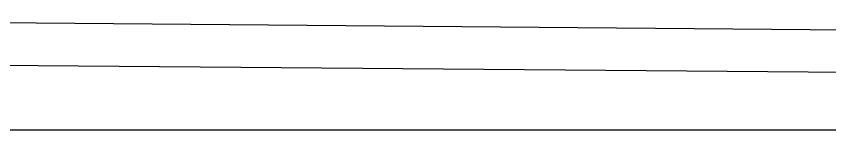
# Model space of a CAD drawing. Extents: x 0 to 702, y -13 to 12.
# Drawn here: x 21.94 to 43.88, y 7.24 to 10.29 of the extents above; entities that cross this region are included whole.
import ezdxf

# ---------------------------------------------------------------- set-up
doc = ezdxf.new("R2010")
doc.units = 0
doc.layers.get('0').update_dxf_attribs({"linetype": 'CONTINUOUS'})

# ---------------------------------------------------------------- blocks, each defined once
blk = doc.blocks.new('*U5')
for p, q in [((59.71309, 9.790029, 19.255103), (0, 10.287833, 19.409199)), ((59.71309, 9.790029, 19.255103), (0, 10.287833, 19.409199)), ((59.8, 8.644754, 18.900581), (9.519697, 9.06392, 19.030334)), ((59.8, 8.644754, 18.900581), (9.519697, 9.06392, 19.030334))]:
    blk.add_line(p, q)
blk = doc.blocks.new('*U6')
blk.add_line((9.451, 7.235, 15.988), (650.451, 7.235, 15.988))
blk.add_line((9.451, 7.235, 15.988), (650.451, 7.235, 15.988))

msp = doc.modelspace()

# ---------------------------------------------------------------- block references
for name in ['*U5', '*U6']:
    msp.add_blockref(name, (0, 0))

doc.saveas('drawing.dxf')
